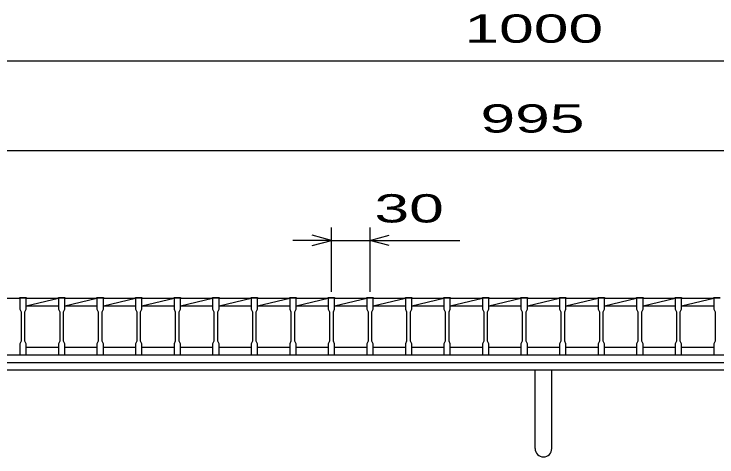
# Model space of a CAD drawing. Units: millimetres, scale not verified. Extents: x -1820 to 1731, y -1282 to 1054.
# Drawn here: x -1262 to -716, y -621 to -276 of the extents above; entities that cross this region are included whole.
import ezdxf
from ezdxf.enums import TextEntityAlignment as Align

# ---------------------------------------------------------------- set-up
doc = ezdxf.new("R2010")
doc.units = ezdxf.units.MM
doc.header["$LTSCALE"] = 10
for name, color, linetype, lineweight in [('16', 3, 'Continuous', 25), ('19', 6, 'Continuous', 25), ('22', 4, 'Continuous', 25)]:
    doc.layers.add(name, color=color, linetype=linetype, lineweight=lineweight)
doc.styles.add('ベクトル', font='')
doc.styles.get('ベクトル').set_extended_font_data('ベクトル')

msp = doc.modelspace()

# ---------------------------------------------------------------- linework, layer by layer
at = {"layer": '16'}
for p, q in [((-1313, -497.5), (-1258, -497.5)), ((-1258, -497.5), (-1258, -496.8)), ((-1258, -496.8), (-1253, -496.8)), ((-1258, -497.5), (-1258, -506)), ((-1253, -497.5), (-1258, -497.5)), ((-1253, -496.8), (-1253, -497.5)), ((-1253, -506), (-1253, -497.5)), ((-1253, -497.5), (-1228, -497.5)), ((-1253, -503.5), (-1228, -497.5)), ((-1228, -497.5), (-1228, -496.8)), ((-1228, -496.8), (-1223, -496.8)), ((-1228, -497.5), (-1228, -506)), ((-1223, -497.5), (-1228, -497.5)), ((-1223, -496.8), (-1223, -497.5)), ((-1223, -506), (-1223, -497.5)), ((-1223, -497.5), (-1198, -497.5)), ((-1223, -503.5), (-1198, -497.5)), ((-1198, -497.5), (-1198, -496.8)), ((-1198, -496.8), (-1193, -496.8)), ((-1198, -497.5), (-1198, -506)), ((-1193, -497.5), (-1198, -497.5)), ((-1193, -496.8), (-1193, -497.5)), ((-1193, -506), (-1193, -497.5)), ((-1193, -497.5), (-1168, -497.5)), ((-1193, -503.5), (-1168, -497.5)), ((-1168, -497.5), (-1168, -496.8)), ((-1168, -496.8), (-1163, -496.8)), ((-1168, -497.5), (-1168, -506)), ((-1163, -497.5), (-1168, -497.5)), ((-1163, -496.8), (-1163, -497.5)), ((-1163, -506), (-1163, -497.5)), ((-1163, -497.5), (-1138, -497.5)), ((-1163, -503.5), (-1138, -497.5)), ((-1138, -497.5), (-1138, -496.8)), ((-1138, -496.8), (-1133, -496.8)), ((-1138, -497.5), (-1138, -506)), ((-1133, -497.5), (-1138, -497.5)), ((-1133, -496.8), (-1133, -497.5)), ((-1133, -506), (-1133, -497.5)), ((-1133, -497.5), (-1108, -497.5)), ((-1133, -503.5), (-1108, -497.5)), ((-1108, -497.5), (-1108, -496.8)), ((-1108, -496.8), (-1103, -496.8)), ((-1108, -497.5), (-1108, -506)), ((-1103, -497.5), (-1108, -497.5)), ((-1103, -496.8), (-1103, -497.5)), ((-1103, -506), (-1103, -497.5)), ((-1103, -497.5), (-1078, -497.5)), ((-1103, -503.5), (-1078, -497.5)), ((-1078, -497.5), (-1078, -496.8)), ((-1078, -496.8), (-1073, -496.8)), ((-1078, -497.5), (-1078, -506)), ((-1073, -497.5), (-1078, -497.5)), ((-1073, -496.8), (-1073, -497.5)), ((-1073, -506), (-1073, -497.5)), ((-1073, -497.5), (-1048, -497.5)), ((-1073, -503.5), (-1048, -497.5)), ((-1048, -497.5), (-1048, -496.8)), ((-1048, -496.8), (-1043, -496.8)), ((-1048, -497.5), (-1048, -506)), ((-1043, -497.5), (-1048, -497.5)), ((-1043, -496.8), (-1043, -497.5)), ((-1043, -506), (-1043, -497.5)), ((-1043, -497.5), (-1018, -497.5)), ((-1043, -503.5), (-1018, -497.5)), ((-1018, -497.5), (-1018, -496.8)), ((-1018, -496.8), (-1013, -496.8)), ((-1018, -497.5), (-1018, -506)), ((-1013, -497.5), (-1018, -497.5)), ((-1013, -496.8), (-1013, -497.5)), ((-1013, -506), (-1013, -497.5)), ((-1013, -497.5), (-988, -497.5)), ((-1013, -503.5), (-988, -497.5)), ((-988, -497.5), (-988, -496.8)), ((-988, -496.8), (-983, -496.8)), ((-988, -497.5), (-988, -506)), ((-983, -497.5), (-988, -497.5)), ((-983, -496.8), (-983, -497.5)), ((-983, -506), (-983, -497.5)), ((-983, -497.5), (-958, -497.5)), ((-983, -503.5), (-958, -497.5)), ((-958, -497.5), (-958, -496.8)), ((-958, -496.8), (-953, -496.8)), ((-958, -497.5), (-958, -506)), ((-953, -497.5), (-958, -497.5)), ((-953, -496.8), (-953, -497.5)), ((-953, -506), (-953, -497.5)), ((-953, -497.5), (-928, -497.5)), ((-953, -503.5), (-928, -497.5)), ((-928, -497.5), (-928, -496.8)), ((-928, -496.8), (-923, -496.8)), ((-928, -497.5), (-928, -506)), ((-923, -497.5), (-928, -497.5)), ((-923, -496.8), (-923, -497.5)), ((-923, -506), (-923, -497.5)), ((-923, -497.5), (-898, -497.5)), ((-923, -503.5), (-898, -497.5)), ((-898, -497.5), (-898, -496.8)), ((-898, -496.8), (-893, -496.8)), ((-898, -497.5), (-898, -506)), ((-893, -497.5), (-898, -497.5)), ((-893, -496.8), (-893, -497.5)), ((-893, -506), (-893, -497.5)), ((-893, -497.5), (-868, -497.5)), ((-893, -503.5), (-868, -497.5)), ((-868, -497.5), (-868, -496.8)), ((-868, -496.8), (-863, -496.8)), ((-868, -497.5), (-868, -506)), ((-863, -497.5), (-868, -497.5)), ((-863, -496.8), (-863, -497.5)), ((-863, -506), (-863, -497.5)), ((-863, -497.5), (-838, -497.5)), ((-863, -503.5), (-838, -497.5)), ((-838, -497.5), (-838, -496.8)), ((-838, -496.8), (-833, -496.8)), ((-838, -497.5), (-838, -506)), ((-833, -497.5), (-838, -497.5)), ((-833, -496.8), (-833, -497.5)), ((-833, -506), (-833, -497.5)), ((-833, -497.5), (-808, -497.5)), ((-833, -503.5), (-808, -497.5)), ((-808, -497.5), (-808, -496.8)), ((-808, -496.8), (-803, -496.8)), ((-808, -497.5), (-808, -506)), ((-803, -497.5), (-808, -497.5)), ((-803, -496.8), (-803, -497.5)), ((-803, -506), (-803, -497.5)), ((-803, -497.5), (-778, -497.5)), ((-803, -503.5), (-778, -497.5)), ((-778, -497.5), (-778, -496.8)), ((-778, -496.8), (-773, -496.8)), ((-778, -497.5), (-778, -506)), ((-773, -497.5), (-778, -497.5)), ((-773, -496.8), (-773, -497.5)), ((-773, -506), (-773, -497.5)), ((-773, -497.5), (-748, -497.5)), ((-773, -503.5), (-748, -497.5)), ((-748, -497.5), (-748, -496.8)), ((-748, -496.8), (-743, -496.8)), ((-748, -497.5), (-748, -506)), ((-743, -497.5), (-748, -497.5)), ((-743, -496.8), (-743, -497.5)), ((-743, -506), (-743, -497.5)), ((-743, -497.5), (-718, -497.5)), ((-743, -503.5), (-718, -497.5)), ((-718, -497.5), (-718, -496.8)), ((-718, -496.8), (-713, -496.8)), ((-718, -497.5), (-718, -506)), ((-713, -497.5), (-718, -497.5)), ((-1258, -506), (-1257, -508)), ((-1257, -508), (-1257, -531)), ((-1254, -508), (-1253, -506)), ((-1254, -531), (-1254, -508)), ((-1253, -503.5), (-1228, -503.5)), ((-1228, -506), (-1227, -508)), ((-1227, -508), (-1227, -531)), ((-1224, -508), (-1223, -506)), ((-1224, -531), (-1224, -508)), ((-1223, -503.5), (-1198, -503.5)), ((-1198, -506), (-1197, -508)), ((-1197, -508), (-1197, -531)), ((-1194, -508), (-1193, -506)), ((-1194, -531), (-1194, -508)), ((-1193, -503.5), (-1168, -503.5)), ((-1168, -506), (-1167, -508)), ((-1167, -508), (-1167, -531)), ((-1164, -508), (-1163, -506)), ((-1164, -531), (-1164, -508)), ((-1163, -503.5), (-1138, -503.5)), ((-1138, -506), (-1137, -508)), ((-1137, -508), (-1137, -531)), ((-1134, -508), (-1133, -506)), ((-1134, -531), (-1134, -508)), ((-1133, -503.5), (-1108, -503.5)), ((-1108, -506), (-1107, -508)), ((-1107, -508), (-1107, -531)), ((-1104, -508), (-1103, -506)), ((-1104, -531), (-1104, -508)), ((-1103, -503.5), (-1078, -503.5)), ((-1078, -506), (-1077, -508)), ((-1077, -508), (-1077, -531)), ((-1074, -508), (-1073, -506)), ((-1074, -531), (-1074, -508)), ((-1073, -503.5), (-1048, -503.5)), ((-1048, -506), (-1047, -508)), ((-1047, -508), (-1047, -531)), ((-1044, -508), (-1043, -506)), ((-1044, -531), (-1044, -508)), ((-1043, -503.5), (-1018, -503.5)), ((-1018, -506), (-1017, -508)), ((-1017, -508), (-1017, -531)), ((-1014, -508), (-1013, -506)), ((-1014, -531), (-1014, -508)), ((-1013, -503.5), (-988, -503.5)), ((-988, -506), (-987, -508)), ((-987, -508), (-987, -531)), ((-984, -508), (-983, -506)), ((-984, -531), (-984, -508)), ((-983, -503.5), (-958, -503.5)), ((-958, -506), (-957, -508)), ((-957, -508), (-957, -531)), ((-954, -508), (-953, -506)), ((-954, -531), (-954, -508)), ((-953, -503.5), (-928, -503.5)), ((-928, -506), (-927, -508)), ((-927, -508), (-927, -531)), ((-924, -508), (-923, -506)), ((-924, -531), (-924, -508)), ((-923, -503.5), (-898, -503.5)), ((-898, -506), (-897, -508)), ((-897, -508), (-897, -531)), ((-894, -508), (-893, -506)), ((-894, -531), (-894, -508)), ((-893, -503.5), (-868, -503.5)), ((-868, -506), (-867, -508)), ((-867, -508), (-867, -531)), ((-864, -508), (-863, -506)), ((-864, -531), (-864, -508)), ((-863, -503.5), (-838, -503.5)), ((-838, -506), (-837, -508)), ((-837, -508), (-837, -531)), ((-834, -508), (-833, -506)), ((-834, -531), (-834, -508)), ((-833, -503.5), (-808, -503.5)), ((-808, -506), (-807, -508)), ((-807, -508), (-807, -531)), ((-804, -508), (-803, -506)), ((-804, -531), (-804, -508)), ((-803, -503.5), (-778, -503.5)), ((-778, -506), (-777, -508)), ((-777, -508), (-777, -531)), ((-774, -508), (-773, -506)), ((-774, -531), (-774, -508)), ((-773, -503.5), (-748, -503.5)), ((-748, -506), (-747, -508)), ((-747, -508), (-747, -531)), ((-744, -508), (-743, -506)), ((-744, -531), (-744, -508)), ((-743, -503.5), (-718, -503.5)), ((-718, -506), (-717, -508)), ((-717, -508), (-717, -531)), ((-1257, -531), (-1258, -533)), ((-1258, -533), (-1258, -541.5)), ((-1253, -533), (-1254, -531)), ((-1253, -541.5), (-1253, -533)), ((-1253, -535.5), (-1228, -535.5)), ((-1227, -531), (-1228, -533)), ((-1228, -533), (-1228, -541.5)), ((-1223, -533), (-1224, -531)), ((-1223, -541.5), (-1223, -533)), ((-1223, -535.5), (-1198, -535.5)), ((-1197, -531), (-1198, -533)), ((-1198, -533), (-1198, -541.5)), ((-1193, -533), (-1194, -531)), ((-1193, -541.5), (-1193, -533)), ((-1193, -535.5), (-1168, -535.5)), ((-1167, -531), (-1168, -533)), ((-1168, -533), (-1168, -541.5)), ((-1163, -533), (-1164, -531)), ((-1163, -541.5), (-1163, -533)), ((-1163, -535.5), (-1138, -535.5)), ((-1137, -531), (-1138, -533)), ((-1138, -533), (-1138, -541.5)), ((-1133, -533), (-1134, -531)), ((-1133, -541.5), (-1133, -533)), ((-1133, -535.5), (-1108, -535.5)), ((-1107, -531), (-1108, -533)), ((-1108, -533), (-1108, -541.5)), ((-1103, -533), (-1104, -531)), ((-1103, -541.5), (-1103, -533)), ((-1103, -535.5), (-1078, -535.5)), ((-1077, -531), (-1078, -533)), ((-1078, -533), (-1078, -541.5)), ((-1073, -533), (-1074, -531)), ((-1073, -541.5), (-1073, -533)), ((-1073, -535.5), (-1048, -535.5)), ((-1047, -531), (-1048, -533)), ((-1048, -533), (-1048, -541.5)), ((-1043, -533), (-1044, -531)), ((-1043, -541.5), (-1043, -533)), ((-1043, -535.5), (-1018, -535.5)), ((-1017, -531), (-1018, -533)), ((-1018, -533), (-1018, -541.5)), ((-1013, -533), (-1014, -531)), ((-1013, -541.5), (-1013, -533)), ((-1013, -535.5), (-988, -535.5)), ((-987, -531), (-988, -533)), ((-988, -533), (-988, -541.5)), ((-983, -533), (-984, -531)), ((-983, -541.5), (-983, -533)), ((-983, -535.5), (-958, -535.5)), ((-957, -531), (-958, -533)), ((-958, -533), (-958, -541.5)), ((-953, -533), (-954, -531)), ((-953, -541.5), (-953, -533)), ((-953, -535.5), (-928, -535.5)), ((-927, -531), (-928, -533)), ((-928, -533), (-928, -541.5)), ((-923, -533), (-924, -531)), ((-923, -541.5), (-923, -533)), ((-923, -535.5), (-898, -535.5)), ((-897, -531), (-898, -533)), ((-898, -533), (-898, -541.5)), ((-893, -533), (-894, -531)), ((-893, -541.5), (-893, -533)), ((-893, -535.5), (-868, -535.5)), ((-867, -531), (-868, -533)), ((-868, -533), (-868, -541.5)), ((-863, -533), (-864, -531)), ((-863, -541.5), (-863, -533)), ((-863, -535.5), (-838, -535.5)), ((-837, -531), (-838, -533)), ((-838, -533), (-838, -541.5)), ((-833, -533), (-834, -531)), ((-833, -541.5), (-833, -533)), ((-833, -535.5), (-808, -535.5)), ((-807, -531), (-808, -533)), ((-808, -533), (-808, -541.5)), ((-803, -533), (-804, -531)), ((-803, -541.5), (-803, -533)), ((-803, -535.5), (-778, -535.5)), ((-777, -531), (-778, -533)), ((-778, -533), (-778, -541.5)), ((-773, -533), (-774, -531)), ((-773, -541.5), (-773, -533)), ((-773, -535.5), (-748, -535.5)), ((-747, -531), (-748, -533)), ((-748, -533), (-748, -541.5)), ((-743, -533), (-744, -531)), ((-743, -541.5), (-743, -533)), ((-743, -535.5), (-718, -535.5)), ((-717, -531), (-718, -533)), ((-718, -533), (-718, -541.5)), ((-1348, -541.5), (-353, -541.5)), ((-1313, -541.5), (-1258, -541.5)), ((-1258, -541.5), (-1253, -541.5)), ((-1228, -541.5), (-1223, -541.5)), ((-1198, -541.5), (-1193, -541.5)), ((-1168, -541.5), (-1163, -541.5)), ((-1138, -541.5), (-1133, -541.5)), ((-1108, -541.5), (-1103, -541.5)), ((-1078, -541.5), (-1073, -541.5)), ((-1048, -541.5), (-1043, -541.5)), ((-1018, -541.5), (-1013, -541.5)), ((-988, -541.5), (-983, -541.5)), ((-958, -541.5), (-953, -541.5)), ((-928, -541.5), (-923, -541.5)), ((-898, -541.5), (-893, -541.5)), ((-868, -541.5), (-863, -541.5)), ((-838, -541.5), (-833, -541.5)), ((-808, -541.5), (-803, -541.5)), ((-778, -541.5), (-773, -541.5)), ((-748, -541.5), (-743, -541.5)), ((-718, -541.5), (-713, -541.5)), ((-1348, -547.5), (-353, -547.5))]:
    msp.add_line(p, q, dxfattribs=at)
at = {"layer": '19'}
for p, q in [((-1350.5, -547.5), (-350.5, -547.5)), ((-350.5, -553.5), (-1350.5, -553.5)), ((-857, -614.61), (-857, -553.5)), ((-844, -614.61), (-844, -553.5))]:
    msp.add_line(p, q, dxfattribs=at)
msp.add_arc((-850.5, -614.61), 6.5, 180, 0, dxfattribs=at)
at = {"layer": '22'}
for p, q in [((-1350.5, -312.5), (-350.5, -312.5)), ((-1348, -382.5), (-353, -382.5)), ((-1015.5, -492.5), (-1015.5, -442.5)), ((-985.5, -442.5), (-985.5, -492.5)), ((-1015.5, -452.5), (-1030.5, -448.5)), ((-985.5, -452.5), (-970.5, -448.5)), ((-1015.5, -452.5), (-1045.5, -452.5)), ((-1030.5, -456.5), (-1015.5, -452.5)), ((-1015.5, -452.5), (-985.5, -452.5)), ((-970.5, -456.5), (-985.5, -452.5)), ((-985.5, -452.5), (-915.5, -452.5))]:
    msp.add_line(p, q, dxfattribs=at)

# ---------------------------------------------------------------- texts
at = {"layer": '22', "color": 2, "style": 'ベクトル', "width": 1.65}
for s, p in [(' 1000 ', (-925.5, -287.5)), (' 995 ', (-913, -357.5)), (' 30 ', (-995.5, -427.5))]:
    msp.add_text(s, height=21.99, dxfattribs=at).set_placement(p, align=Align.MIDDLE_LEFT)

doc.saveas('drawing.dxf')
